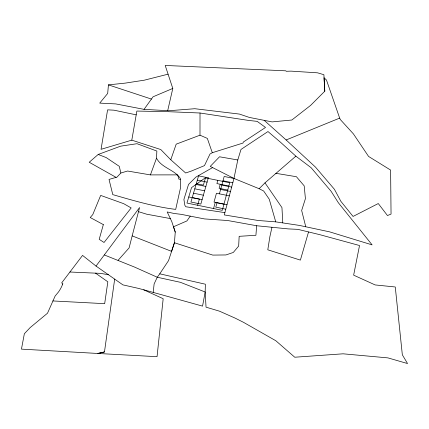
<?xml version="1.0" encoding="UTF-8"?>
<svg xmlns="http://www.w3.org/2000/svg" width="429" height="429" viewBox="0 0 429 429"><rect width="100%" height="100%" fill="white"/><g stroke="black" fill="none" stroke-linecap="round" stroke-linejoin="round"><path stroke-width="0.64" d="M131.8 140.144L160.789 149.555L170.769 159.76L185.644 172.994L191.044 171.182L204.477 165.61L209.99 154.043L212.296 152.719L207.336 138.395L199.994 135.189L200.016 113.004L167.809 111.674L136.856 111.057L131.8 140.144L101.051 149.313L107.593 109.851L113.985 110.178L136.202 114.838M156.51 158.183C161.599 168.012 174.388 169.503 180.303 178.384L180.47 188.031L175.697 209.384C154.306 206.794 133.462 200.574 112.784 194.627L109.02 179.419L116.961 177.123L120.865 173.016L127.574 171.026L150.418 174.898L156.51 158.183L156.864 151.056L137.001 143.704L120.624 146.171L98.193 154.467L89.211 162.253L116.098 177.37M104.37 254.971L134.39 267.01L157.255 277.241L180.4 282.309L205.169 291.999L202.547 306.124L153.212 292.412L154.118 283.982L157.255 277.241L159.749 273.825L205.368 284.212L205.169 291.999L206.043 307.175L219.428 311.154L235.071 318.093L243.474 322.313L275.826 340.739L294.761 357.228L343.077 353.812L387.929 357.888L407.55 363.551L402.338 354.821L395.27 286.985L375.15 284.936L353.641 275.155L359.529 245.522L319.889 234.695L297.871 229.349L288.39 228.914L256.66 225.745L227.638 220.511L204.451 218.919L190.272 216.146L186.878 220.946L173.498 226.78L175.252 232.1L174.431 242.75L171.589 251.373L132.164 235.88L139.581 207.518L96.026 266.071L82.561 255.4L61.647 282.931L62.87 283.537L62.639 284.207M256.66 225.745L255.909 235.29L239.162 236.32L238.663 246.064L233.296 252.456L225.949 254.949L212.773 255.094L174.431 242.75L168.533 260.644L159.749 273.825M168.055 74.179L144.305 80.18L125.273 83.113L108.44 84.872L107.684 93.436L99.732 103.11L115.76 103.915L144.047 109.357L168.71 110.752L194.804 108.714L239.441 114.082L249.362 117.433L272.093 121.9L291.849 120.013L310.639 105.368L324.791 91.205L323.895 74.705L317.573 72.828L291.018 71.128L286.218 71.284L285.875 70.823L165.203 65.449L172.796 88.449L167.728 110.505M62.639 284.207A33.392 28.85 -31.7 0 1 58.564 291.87L55.132 296.031L47.501 313.218L30.148 327.6L24.351 333.741L21.45 349.126L97.785 353.464L104.467 351.946L114.677 279.118M275.745 221.863L269.256 199.238L263.679 191.028L259.132 188.717L233.961 178.437L237.784 159.974L240.991 149.448L267.98 131.547L280.705 142.423L295.876 156.167L311.132 167.718L331.14 191.35L338.325 202.697L372.115 244.884L329.542 231.837L299.335 225.402L275.745 221.863L258.151 220.49L224.276 214.924L233.966 178.432L210.242 166.388L219.53 156.789L237.784 159.974M271.943 227.349L269.884 236.652L267.793 249.807L300.386 260.108L308.526 232.003M132.164 235.88L129.108 247.914L118.098 260.29M213.562 208.548L215.245 202.413L223.959 204.199M220.227 184.261L219.112 188.315L227.745 190.068M217.004 202.681L215.787 207.148L225.788 209.207M219.423 193.833L224.163 176.475L233.966 178.432M217.803 180.346L216.908 183.591L228.834 185.998M197.619 205.255L199.372 199.153L188.76 196.975M205.47 177.869L203.389 185.13L196.9 183.816M170.769 159.76L176.196 144.155L199.994 135.189M144.047 109.357L153.062 96.793L172.796 88.449M259.132 188.717L264.988 182.856L295.876 156.167M212.591 167.583L195.903 177.097L188.519 184.449L183.902 199.447L184.867 205.357L185.859 206.762L224.882 212.618M324.791 91.205L324.051 77.756L326.474 80.041L339.666 118.104L286.143 139.967L264.189 120.345M212.296 152.719L243.039 143.039L243.27 142.085L265.513 127.461L257.196 121.369L248.622 120.431L200.016 113.004M104.467 351.946L97.785 353.464L157.052 356.676L163.176 298.718L143.736 289.816M150.418 174.898L177.622 174.876L178.925 179.199L180.319 179.252M69.943 272.013L100.45 273.37L108.376 274.71M52.831 300.944L104.671 303.668L107.835 281.805L95.479 273.117M275.815 173.311L296.423 176.721L304.199 185.875L305.421 198.648L301.662 210.478L305.775 226.823M170.345 218.576L146.734 214.21L138.497 211.669M222.989 180.77L232.818 182.749M190.272 216.146L181.301 214.35L173.927 213.449L167.197 211.953L171.798 221.637L175.252 232.1M197.319 180.153L207.089 182.127M221.809 185.097L231.665 187.087M196.058 184.47L205.856 186.459M220.619 189.452L230.502 191.457M194.787 188.819L204.617 190.819M229.338 195.855L216.452 193.227L214.023 202.07L226.979 204.73M193.511 193.195L203.367 195.206M192.23 197.592L202.113 199.624M153.212 292.412L138.749 288.454L122.908 284.877L96.026 266.071M108.44 84.872L151.448 99.083M98.193 154.467L106.172 157.566L119.262 166.323L120.865 173.016M286.143 139.967L315.476 167.106L334.422 189.296L340.878 201.346L353.056 216.441L378.276 203.544L387.457 215.535L391.05 214.087L390.61 170.072L368.575 156.44L353.394 133.875L340.406 119.643L339.666 118.104M264.988 182.856L281.955 207.609L282.775 222.78M229.708 182.743L222.313 210.355L186.969 203.056L191.511 187.65L205.314 177.837L229.708 182.743M103.346 224.614L99.201 239.318L104.043 242.487L131.151 207.936L123.729 203.689L100.676 195.409L92.766 214.597L90.224 217.514L103.346 224.614M208.312 177.821L200.847 204.065L190.937 202.021L198.573 175.863L208.312 177.821"/></g></svg>
